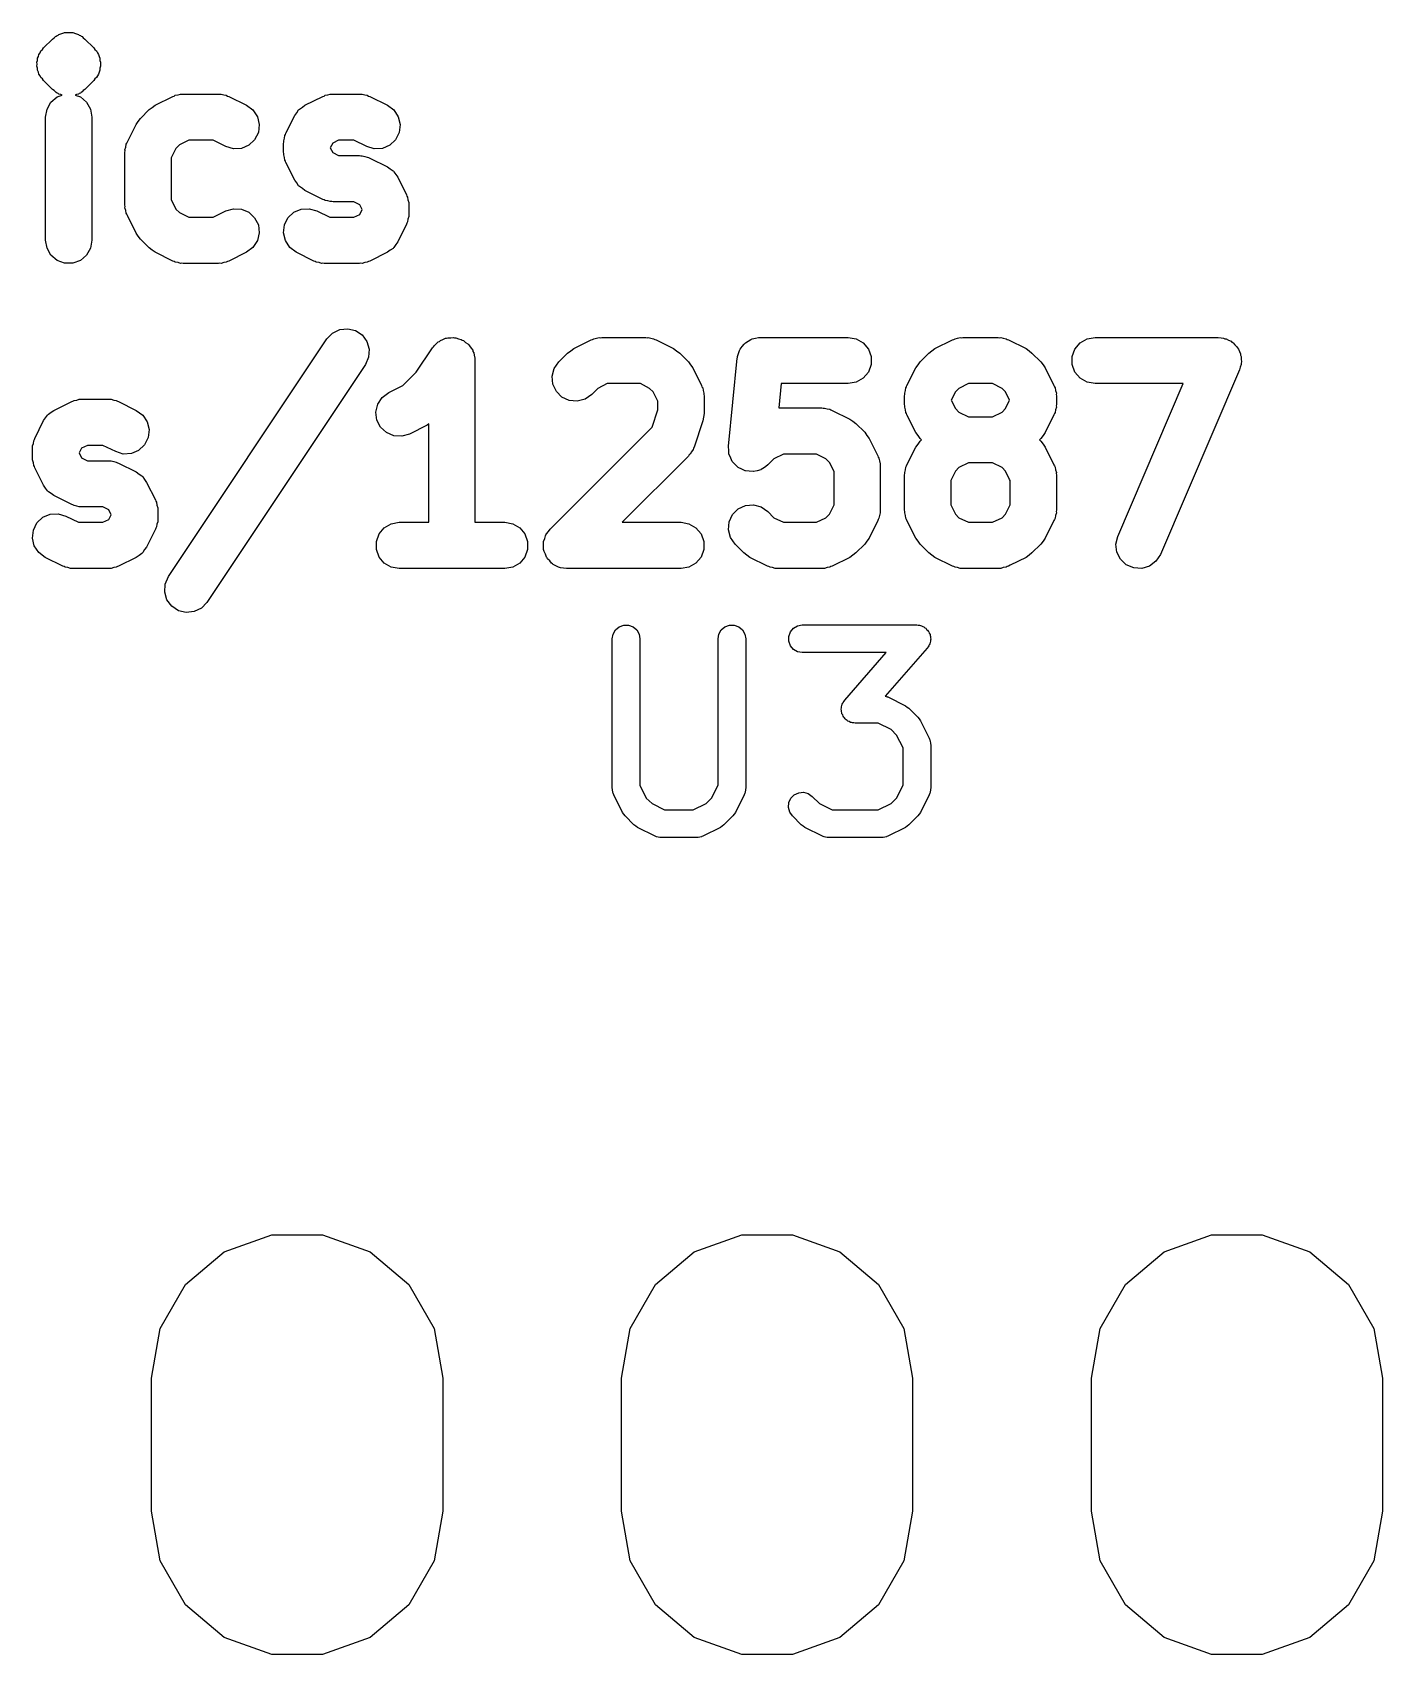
# Model space of a CAD drawing. Extents: x 94.7 to 182.4, y -163.6 to -70.2.
# Drawn here: x 167.96 to 175.26, y -109.25 to -100.48 of the extents above; entities that cross this region are included whole.
import ezdxf

# ---------------------------------------------------------------- set-up
doc = ezdxf.new("R2010")
doc.units = 0
doc.header["$MEASUREMENT"] = 0
doc.layers.add('BLACK', color=7, linetype='CONTINUOUS')

msp = doc.modelspace()

# ---------------------------------------------------------------- linework, layer by layer
at = {"layer": 'Black'}
for p, q in [((168.019, -100.567), (168.067, -100.519)), ((168.067, -100.519), (168.076, -100.513)), ((168.076, -100.513), (168.083, -100.505)), ((168.083, -100.505), (168.088, -100.503)), ((168.088, -100.503), (168.093, -100.499)), ((168.093, -100.499), (168.098, -100.497)), ((168.098, -100.497), (168.102, -100.494)), ((168.102, -100.494), (168.113, -100.491)), ((168.113, -100.491), (168.123, -100.487)), ((168.123, -100.487), (168.128, -100.486)), ((168.128, -100.486), (168.133, -100.484)), ((168.133, -100.484), (168.139, -100.484)), ((168.139, -100.484), (168.144, -100.483)), ((168.144, -100.483), (168.155, -100.484)), ((168.155, -100.484), (168.166, -100.483)), ((168.166, -100.483), (168.171, -100.484)), ((168.171, -100.484), (168.177, -100.484)), ((168.177, -100.484), (168.182, -100.486)), ((168.182, -100.486), (168.187, -100.487)), ((168.187, -100.487), (168.197, -100.491)), ((168.197, -100.491), (168.208, -100.494)), ((168.208, -100.494), (168.212, -100.497)), ((168.212, -100.497), (168.218, -100.499)), ((168.218, -100.499), (168.222, -100.503)), ((168.222, -100.503), (168.227, -100.505)), ((168.227, -100.505), (168.234, -100.513)), ((168.234, -100.513), (168.243, -100.519)), ((168.243, -100.519), (168.291, -100.567)), ((167.987, -100.623), (167.991, -100.613)), ((167.991, -100.613), (167.994, -100.602)), ((167.994, -100.602), (168, -100.593)), ((168, -100.593), (168.005, -100.583)), ((168.005, -100.583), (168.013, -100.576)), ((168.013, -100.576), (168.019, -100.567)), ((168.291, -100.567), (168.297, -100.576)), ((168.297, -100.576), (168.305, -100.583)), ((168.305, -100.583), (168.31, -100.593)), ((168.31, -100.593), (168.316, -100.602)), ((168.316, -100.602), (168.319, -100.613)), ((168.319, -100.613), (168.323, -100.623)), ((167.983, -100.644), (167.986, -100.634)), ((167.984, -100.655), (167.983, -100.644)), ((167.983, -100.666), (167.984, -100.655)), ((167.986, -100.676), (167.983, -100.666)), ((167.986, -100.634), (167.987, -100.623)), ((167.987, -100.687), (167.986, -100.676)), ((167.991, -100.697), (167.987, -100.687)), ((167.994, -100.708), (167.991, -100.697)), ((168.319, -100.697), (168.316, -100.708)), ((168.323, -100.687), (168.319, -100.697)), ((168.323, -100.623), (168.324, -100.634)), ((168.324, -100.676), (168.323, -100.687)), ((168.324, -100.634), (168.327, -100.644)), ((168.327, -100.666), (168.324, -100.676)), ((168.327, -100.644), (168.326, -100.655)), ((168.326, -100.655), (168.327, -100.666)), ((168, -100.717), (167.994, -100.708)), ((168.005, -100.727), (168, -100.717)), ((168.013, -100.734), (168.005, -100.727)), ((168.019, -100.743), (168.013, -100.734)), ((168.067, -100.791), (168.019, -100.743)), ((168.291, -100.743), (168.243, -100.791)), ((168.297, -100.734), (168.291, -100.743)), ((168.305, -100.727), (168.297, -100.734)), ((168.31, -100.717), (168.305, -100.727)), ((168.316, -100.708), (168.31, -100.717)), ((168.038, -100.898), (168.059, -100.86)), ((168.059, -100.86), (168.093, -100.832)), ((168.076, -100.797), (168.067, -100.791)), ((168.083, -100.805), (168.076, -100.797)), ((168.088, -100.807), (168.083, -100.805)), ((168.093, -100.811), (168.088, -100.807)), ((168.098, -100.813), (168.093, -100.811)), ((168.093, -100.832), (168.12, -100.822)), ((168.102, -100.816), (168.098, -100.813)), ((168.113, -100.819), (168.102, -100.816)), ((168.12, -100.822), (168.113, -100.819)), ((168.197, -100.819), (168.19, -100.822)), ((168.19, -100.822), (168.218, -100.832)), ((168.208, -100.816), (168.197, -100.819)), ((168.212, -100.813), (168.208, -100.816)), ((168.218, -100.811), (168.212, -100.813)), ((168.222, -100.807), (168.218, -100.811)), ((168.218, -100.832), (168.251, -100.86)), ((168.227, -100.805), (168.222, -100.807)), ((168.234, -100.797), (168.227, -100.805)), ((168.243, -100.791), (168.234, -100.797)), ((168.251, -100.86), (168.273, -100.898)), ((168.607, -100.888), (168.623, -100.877)), ((168.623, -100.877), (168.718, -100.829)), ((168.718, -100.829), (168.725, -100.827)), ((168.725, -100.827), (168.731, -100.823)), ((168.731, -100.823), (168.746, -100.821)), ((168.746, -100.821), (168.76, -100.817)), ((168.76, -100.817), (168.767, -100.817)), ((168.767, -100.817), (168.774, -100.816)), ((168.774, -100.816), (168.965, -100.816)), ((168.965, -100.816), (168.972, -100.817)), ((168.972, -100.817), (168.979, -100.817)), ((168.979, -100.817), (168.993, -100.821)), ((168.993, -100.821), (169.007, -100.823)), ((169.007, -100.823), (169.014, -100.827)), ((169.014, -100.827), (169.02, -100.829)), ((169.02, -100.829), (169.116, -100.877)), ((169.116, -100.877), (169.151, -100.902)), ((169.418, -100.887), (169.432, -100.877)), ((169.432, -100.877), (169.528, -100.829)), ((169.528, -100.829), (169.535, -100.827)), ((169.535, -100.827), (169.541, -100.823)), ((169.541, -100.823), (169.555, -100.821)), ((169.555, -100.821), (169.569, -100.817)), ((169.569, -100.817), (169.577, -100.817)), ((169.577, -100.817), (169.584, -100.816)), ((169.584, -100.816), (169.726, -100.816)), ((169.726, -100.816), (169.734, -100.817)), ((169.734, -100.817), (169.741, -100.817)), ((169.741, -100.817), (169.755, -100.821)), ((169.755, -100.821), (169.769, -100.823)), ((169.769, -100.823), (169.775, -100.827)), ((169.775, -100.827), (169.782, -100.829)), ((169.782, -100.829), (169.878, -100.877)), ((169.878, -100.877), (169.912, -100.902)), ((168.03, -100.941), (168.038, -100.898)), ((168.03, -101.607), (168.03, -100.941)), ((168.273, -100.898), (168.28, -100.941)), ((168.28, -100.941), (168.28, -101.607)), ((168.519, -100.98), (168.531, -100.964)), ((168.531, -100.964), (168.543, -100.948)), ((168.543, -100.948), (168.59, -100.9)), ((168.59, -100.9), (168.607, -100.888)), ((169.151, -100.902), (169.175, -100.939)), ((169.175, -100.939), (169.185, -100.981)), ((169.329, -101.028), (169.377, -100.932)), ((169.377, -100.932), (169.388, -100.918)), ((169.388, -100.918), (169.398, -100.902)), ((169.398, -100.902), (169.4, -100.9)), ((169.4, -100.9), (169.402, -100.898)), ((169.402, -100.898), (169.418, -100.887)), ((169.912, -100.902), (169.936, -100.939)), ((169.936, -100.939), (169.946, -100.981)), ((168.472, -101.075), (168.519, -100.98)), ((169.18, -101.024), (169.16, -101.063)), ((169.185, -100.981), (169.18, -101.024)), ((169.321, -101.055), (169.323, -101.041)), ((169.323, -101.041), (169.327, -101.035)), ((169.327, -101.035), (169.329, -101.028)), ((169.942, -101.024), (169.922, -101.063)), ((169.946, -100.981), (169.942, -101.024)), ((168.459, -101.117), (168.464, -101.103)), ((168.46, -101.124), (168.459, -101.117)), ((168.459, -101.131), (168.46, -101.124)), ((168.459, -101.417), (168.459, -101.131)), ((168.464, -101.103), (168.466, -101.088)), ((168.466, -101.088), (168.47, -101.082)), ((168.47, -101.082), (168.472, -101.075)), ((168.734, -101.11), (168.709, -101.161)), ((168.753, -101.091), (168.734, -101.11)), ((168.804, -101.066), (168.753, -101.091)), ((168.935, -101.066), (168.804, -101.066)), ((169.004, -101.1), (168.935, -101.066)), ((169.046, -101.113), (169.004, -101.1)), ((169.089, -101.11), (169.046, -101.113)), ((169.129, -101.093), (169.089, -101.11)), ((169.16, -101.063), (169.129, -101.093)), ((169.316, -101.084), (169.317, -101.076)), ((169.316, -101.131), (169.316, -101.084)), ((169.317, -101.138), (169.316, -101.131)), ((169.317, -101.069), (169.321, -101.055)), ((169.317, -101.076), (169.317, -101.069)), ((169.317, -101.145), (169.317, -101.138)), ((169.582, -101.082), (169.569, -101.107)), ((169.569, -101.107), (169.582, -101.133)), ((169.613, -101.066), (169.582, -101.082)), ((169.582, -101.133), (169.613, -101.149)), ((169.697, -101.066), (169.613, -101.066)), ((169.766, -101.1), (169.697, -101.066)), ((169.807, -101.113), (169.766, -101.1)), ((169.851, -101.11), (169.807, -101.113)), ((169.891, -101.093), (169.851, -101.11)), ((169.922, -101.063), (169.891, -101.093)), ((168.709, -101.161), (168.709, -101.387)), ((169.321, -101.16), (169.317, -101.145)), ((169.323, -101.174), (169.321, -101.16)), ((169.327, -101.18), (169.323, -101.174)), ((169.329, -101.187), (169.327, -101.18)), ((169.377, -101.282), (169.329, -101.187)), ((169.613, -101.149), (169.726, -101.149)), ((169.726, -101.149), (169.734, -101.15)), ((169.734, -101.15), (169.741, -101.15)), ((169.741, -101.15), (169.755, -101.154)), ((169.755, -101.154), (169.769, -101.157)), ((169.769, -101.157), (169.775, -101.16)), ((169.775, -101.16), (169.782, -101.162)), ((169.782, -101.162), (169.878, -101.21)), ((169.878, -101.21), (169.892, -101.221)), ((169.892, -101.221), (169.908, -101.231)), ((169.388, -101.297), (169.377, -101.282)), ((169.398, -101.312), (169.388, -101.297)), ((169.4, -101.314), (169.398, -101.312)), ((169.402, -101.317), (169.4, -101.314)), ((169.908, -101.231), (169.91, -101.234)), ((169.91, -101.234), (169.912, -101.236)), ((169.912, -101.236), (169.923, -101.251)), ((169.923, -101.251), (169.934, -101.266)), ((169.934, -101.266), (169.981, -101.361)), ((168.709, -101.387), (168.734, -101.438)), ((169.418, -101.327), (169.402, -101.317)), ((169.432, -101.338), (169.418, -101.327)), ((169.528, -101.386), (169.432, -101.338)), ((169.535, -101.388), (169.528, -101.386)), ((169.541, -101.392), (169.535, -101.388)), ((169.555, -101.394), (169.541, -101.392)), ((169.569, -101.398), (169.555, -101.394)), ((169.577, -101.398), (169.569, -101.398)), ((169.584, -101.399), (169.577, -101.398)), ((169.697, -101.399), (169.584, -101.399)), ((169.729, -101.415), (169.697, -101.399)), ((169.981, -101.361), (169.983, -101.368)), ((169.983, -101.368), (169.987, -101.374)), ((169.987, -101.374), (169.989, -101.389)), ((169.989, -101.389), (169.994, -101.403)), ((169.994, -101.403), (169.993, -101.41)), ((168.46, -101.424), (168.459, -101.417)), ((168.459, -101.431), (168.46, -101.424)), ((168.464, -101.445), (168.459, -101.431)), ((168.466, -101.46), (168.464, -101.445)), ((168.47, -101.466), (168.466, -101.46)), ((168.472, -101.473), (168.47, -101.466)), ((168.519, -101.568), (168.472, -101.473)), ((168.734, -101.438), (168.753, -101.457)), ((168.753, -101.457), (168.804, -101.482)), ((168.804, -101.482), (168.935, -101.482)), ((168.935, -101.482), (169.004, -101.448)), ((169.004, -101.448), (169.046, -101.436)), ((169.046, -101.436), (169.089, -101.438)), ((169.089, -101.438), (169.129, -101.455)), ((169.129, -101.455), (169.16, -101.485)), ((169.16, -101.485), (169.18, -101.524)), ((169.321, -101.524), (169.34, -101.485)), ((169.34, -101.485), (169.372, -101.455)), ((169.372, -101.455), (169.412, -101.438)), ((169.412, -101.438), (169.455, -101.436)), ((169.455, -101.436), (169.497, -101.448)), ((169.497, -101.448), (169.566, -101.482)), ((169.566, -101.482), (169.697, -101.482)), ((169.697, -101.482), (169.729, -101.467)), ((169.741, -101.441), (169.729, -101.415)), ((169.729, -101.467), (169.741, -101.441)), ((169.994, -101.479), (169.989, -101.493)), ((169.993, -101.41), (169.994, -101.417)), ((169.994, -101.465), (169.993, -101.472)), ((169.993, -101.472), (169.994, -101.479)), ((169.994, -101.417), (169.994, -101.465)), ((168.531, -101.584), (168.519, -101.568)), ((169.185, -101.567), (169.175, -101.609)), ((169.18, -101.524), (169.185, -101.567)), ((169.316, -101.567), (169.321, -101.524)), ((169.326, -101.609), (169.316, -101.567)), ((169.981, -101.52), (169.934, -101.616)), ((169.983, -101.514), (169.981, -101.52)), ((169.987, -101.507), (169.983, -101.514)), ((169.989, -101.493), (169.987, -101.507)), ((168.038, -101.65), (168.03, -101.607)), ((168.059, -101.688), (168.038, -101.65)), ((168.273, -101.65), (168.251, -101.688)), ((168.28, -101.607), (168.273, -101.65)), ((168.543, -101.601), (168.531, -101.584)), ((168.59, -101.648), (168.543, -101.601)), ((168.607, -101.66), (168.59, -101.648)), ((168.623, -101.672), (168.607, -101.66)), ((169.151, -101.646), (169.116, -101.672)), ((169.175, -101.609), (169.151, -101.646)), ((169.35, -101.646), (169.326, -101.609)), ((169.385, -101.672), (169.35, -101.646)), ((169.892, -101.661), (169.878, -101.672)), ((169.908, -101.651), (169.892, -101.661)), ((169.91, -101.648), (169.908, -101.651)), ((169.912, -101.646), (169.91, -101.648)), ((169.923, -101.63), (169.912, -101.646)), ((169.934, -101.616), (169.923, -101.63)), ((168.093, -101.716), (168.059, -101.688)), ((168.133, -101.73), (168.093, -101.716)), ((168.177, -101.73), (168.133, -101.73)), ((168.218, -101.716), (168.177, -101.73)), ((168.251, -101.688), (168.218, -101.716)), ((168.718, -101.719), (168.623, -101.672)), ((168.725, -101.721), (168.718, -101.719)), ((168.731, -101.725), (168.725, -101.721)), ((168.746, -101.727), (168.731, -101.725)), ((168.76, -101.732), (168.746, -101.727)), ((168.767, -101.731), (168.76, -101.732)), ((168.774, -101.732), (168.767, -101.731)), ((168.965, -101.732), (168.774, -101.732)), ((168.972, -101.731), (168.965, -101.732)), ((168.979, -101.732), (168.972, -101.731)), ((168.993, -101.727), (168.979, -101.732)), ((169.007, -101.725), (168.993, -101.727)), ((169.014, -101.721), (169.007, -101.725)), ((169.02, -101.719), (169.014, -101.721)), ((169.116, -101.672), (169.02, -101.719)), ((169.48, -101.719), (169.385, -101.672)), ((169.487, -101.721), (169.48, -101.719)), ((169.493, -101.725), (169.487, -101.721)), ((169.508, -101.727), (169.493, -101.725)), ((169.522, -101.732), (169.508, -101.727)), ((169.529, -101.731), (169.522, -101.732)), ((169.536, -101.732), (169.529, -101.731)), ((169.726, -101.732), (169.536, -101.732)), ((169.734, -101.731), (169.726, -101.732)), ((169.741, -101.732), (169.734, -101.731)), ((169.755, -101.727), (169.741, -101.732)), ((169.769, -101.725), (169.755, -101.727)), ((169.775, -101.721), (169.769, -101.725)), ((169.782, -101.719), (169.775, -101.721)), ((169.878, -101.672), (169.782, -101.719)), ((169.581, -102.109), (169.62, -102.09)), ((169.62, -102.09), (169.663, -102.085)), ((169.663, -102.085), (169.705, -102.095)), ((169.705, -102.095), (169.741, -102.119)), ((168.694, -103.426), (169.551, -102.14)), ((169.551, -102.14), (169.581, -102.109)), ((169.741, -102.119), (169.767, -102.154)), ((169.767, -102.154), (169.779, -102.196)), ((170.034, -102.321), (170.122, -102.188)), ((170.122, -102.188), (170.127, -102.183)), ((170.127, -102.183), (170.131, -102.177)), ((170.131, -102.177), (170.142, -102.167)), ((170.142, -102.167), (170.152, -102.157)), ((170.152, -102.157), (170.159, -102.154)), ((170.159, -102.154), (170.164, -102.149)), ((170.164, -102.149), (170.178, -102.144)), ((170.178, -102.144), (170.191, -102.137)), ((170.191, -102.137), (170.198, -102.137)), ((170.198, -102.137), (170.205, -102.134)), ((170.205, -102.134), (170.22, -102.134)), ((170.22, -102.134), (170.235, -102.133)), ((170.235, -102.133), (170.241, -102.134)), ((170.241, -102.134), (170.248, -102.134)), ((170.248, -102.134), (170.262, -102.139)), ((170.262, -102.139), (170.277, -102.143)), ((170.277, -102.143), (170.282, -102.147)), ((170.282, -102.147), (170.289, -102.149)), ((170.289, -102.149), (170.3, -102.159)), ((170.3, -102.159), (170.313, -102.167)), ((170.313, -102.167), (170.317, -102.173)), ((170.317, -102.173), (170.322, -102.177)), ((170.322, -102.177), (170.33, -102.19)), ((170.33, -102.19), (170.339, -102.202)), ((170.869, -102.205), (170.885, -102.193)), ((170.885, -102.193), (170.98, -102.146)), ((170.98, -102.146), (170.987, -102.144)), ((170.987, -102.144), (170.993, -102.14)), ((170.993, -102.14), (171.008, -102.137)), ((171.008, -102.137), (171.022, -102.133)), ((171.022, -102.133), (171.029, -102.134)), ((171.029, -102.134), (171.036, -102.132)), ((171.036, -102.132), (171.274, -102.132)), ((171.274, -102.132), (171.281, -102.134)), ((171.281, -102.134), (171.288, -102.133)), ((171.288, -102.133), (171.302, -102.137)), ((171.302, -102.137), (171.317, -102.14)), ((171.317, -102.14), (171.323, -102.144)), ((171.323, -102.144), (171.33, -102.146)), ((171.33, -102.146), (171.425, -102.193)), ((171.425, -102.193), (171.441, -102.205)), ((171.785, -102.195), (171.796, -102.182)), ((171.796, -102.182), (171.806, -102.168)), ((171.806, -102.168), (171.81, -102.165)), ((171.81, -102.165), (171.813, -102.162)), ((171.813, -102.162), (171.828, -102.153)), ((171.828, -102.153), (171.842, -102.143)), ((171.842, -102.143), (171.846, -102.142)), ((171.846, -102.142), (171.85, -102.14)), ((171.85, -102.14), (171.867, -102.137)), ((171.867, -102.137), (171.884, -102.133)), ((171.884, -102.133), (171.888, -102.133)), ((171.888, -102.133), (171.893, -102.132)), ((171.893, -102.132), (172.369, -102.132)), ((172.369, -102.132), (172.412, -102.14)), ((172.412, -102.14), (172.45, -102.162)), ((172.45, -102.162), (172.478, -102.195)), ((172.821, -102.205), (172.837, -102.193)), ((172.837, -102.193), (172.932, -102.146)), ((172.932, -102.146), (172.939, -102.144)), ((172.939, -102.144), (172.946, -102.14)), ((172.946, -102.14), (172.96, -102.137)), ((172.96, -102.137), (172.974, -102.133)), ((172.974, -102.133), (172.981, -102.134)), ((172.981, -102.134), (172.988, -102.132)), ((172.988, -102.132), (173.179, -102.132)), ((173.179, -102.132), (173.186, -102.134)), ((173.186, -102.134), (173.193, -102.133)), ((173.193, -102.133), (173.207, -102.137)), ((173.207, -102.137), (173.222, -102.14)), ((173.222, -102.14), (173.228, -102.144)), ((173.228, -102.144), (173.235, -102.146)), ((173.235, -102.146), (173.33, -102.193)), ((173.33, -102.193), (173.346, -102.205)), ((173.594, -102.195), (173.622, -102.162)), ((173.622, -102.162), (173.66, -102.14)), ((173.66, -102.14), (173.703, -102.132)), ((173.703, -102.132), (174.369, -102.132)), ((174.369, -102.132), (174.384, -102.135)), ((174.384, -102.135), (174.398, -102.136)), ((174.398, -102.136), (174.405, -102.139)), ((174.405, -102.139), (174.412, -102.14)), ((174.412, -102.14), (174.425, -102.147)), ((174.425, -102.147), (174.438, -102.153)), ((174.438, -102.153), (174.443, -102.158)), ((174.443, -102.158), (174.45, -102.162)), ((174.45, -102.162), (174.459, -102.173)), ((174.459, -102.173), (174.469, -102.183)), ((174.469, -102.183), (174.473, -102.189)), ((174.473, -102.189), (174.478, -102.195)), ((169.759, -102.279), (168.902, -103.565)), ((169.776, -102.239), (169.759, -102.279)), ((169.779, -102.196), (169.776, -102.239)), ((170.339, -102.202), (170.34, -102.209)), ((170.34, -102.209), (170.344, -102.215)), ((170.344, -102.215), (170.347, -102.229)), ((170.347, -102.229), (170.351, -102.244)), ((170.351, -102.244), (170.35, -102.251)), ((170.35, -102.251), (170.351, -102.257)), ((170.351, -102.257), (170.351, -103.132)), ((170.78, -102.3), (170.805, -102.264)), ((170.805, -102.264), (170.852, -102.217)), ((170.852, -102.217), (170.869, -102.205)), ((171.441, -102.205), (171.458, -102.217)), ((171.458, -102.217), (171.505, -102.264)), ((171.505, -102.264), (171.517, -102.281)), ((171.517, -102.281), (171.529, -102.297)), ((171.721, -102.721), (171.769, -102.245)), ((171.769, -102.245), (171.77, -102.24)), ((171.77, -102.236), (171.776, -102.22)), ((171.77, -102.24), (171.77, -102.236)), ((171.776, -102.22), (171.781, -102.203)), ((171.781, -102.203), (171.783, -102.199)), ((171.783, -102.199), (171.785, -102.195)), ((172.478, -102.195), (172.492, -102.236)), ((172.492, -102.279), (172.478, -102.32)), ((172.492, -102.236), (172.492, -102.279)), ((172.734, -102.297), (172.746, -102.281)), ((172.746, -102.281), (172.757, -102.264)), ((172.757, -102.264), (172.805, -102.217)), ((172.805, -102.217), (172.821, -102.205)), ((173.346, -102.205), (173.362, -102.217)), ((173.362, -102.217), (173.41, -102.264)), ((173.41, -102.264), (173.422, -102.281)), ((173.422, -102.281), (173.434, -102.297)), ((173.58, -102.236), (173.594, -102.195)), ((173.58, -102.279), (173.58, -102.236)), ((173.594, -102.32), (173.58, -102.279)), ((174.478, -102.195), (174.483, -102.208)), ((174.483, -102.208), (174.489, -102.221)), ((174.492, -102.279), (174.488, -102.293)), ((174.489, -102.221), (174.49, -102.229)), ((174.49, -102.229), (174.492, -102.236)), ((174.492, -102.236), (174.492, -102.25)), ((174.492, -102.25), (174.494, -102.264)), ((174.494, -102.264), (174.492, -102.272)), ((174.492, -102.272), (174.492, -102.279)), ((169.962, -102.393), (170.034, -102.321)), ((170.769, -102.342), (170.78, -102.3)), ((170.772, -102.385), (170.769, -102.342)), ((171.529, -102.297), (171.576, -102.392)), ((172.45, -102.353), (172.412, -102.375)), ((172.478, -102.32), (172.45, -102.353)), ((172.686, -102.392), (172.734, -102.297)), ((173.434, -102.297), (173.481, -102.392)), ((173.622, -102.353), (173.594, -102.32)), ((173.66, -102.375), (173.622, -102.353)), ((174.484, -102.307), (174.056, -103.307)), ((174.488, -102.293), (174.484, -102.307)), ((169.85, -102.457), (169.885, -102.431)), ((169.885, -102.431), (169.962, -102.393)), ((170.791, -102.424), (170.772, -102.385)), ((170.821, -102.455), (170.791, -102.424)), ((170.861, -102.473), (170.821, -102.455)), ((170.982, -102.441), (170.946, -102.466)), ((171.015, -102.408), (170.982, -102.441)), ((171.066, -102.382), (171.015, -102.408)), ((171.245, -102.382), (171.066, -102.382)), ((171.295, -102.408), (171.245, -102.382)), ((171.314, -102.427), (171.295, -102.408)), ((171.34, -102.477), (171.314, -102.427)), ((171.576, -102.392), (171.578, -102.399)), ((171.578, -102.399), (171.582, -102.405)), ((171.582, -102.405), (171.585, -102.42)), ((171.585, -102.42), (171.589, -102.434)), ((171.589, -102.434), (171.588, -102.441)), ((171.588, -102.441), (171.59, -102.448)), ((171.59, -102.448), (171.59, -102.543)), ((172.006, -102.382), (171.993, -102.513)), ((172.369, -102.382), (172.006, -102.382)), ((172.412, -102.375), (172.369, -102.382)), ((172.673, -102.448), (172.674, -102.441)), ((172.673, -102.495), (172.673, -102.448)), ((172.674, -102.434), (172.678, -102.42)), ((172.674, -102.441), (172.674, -102.434)), ((172.678, -102.42), (172.68, -102.405)), ((172.68, -102.405), (172.684, -102.399)), ((172.684, -102.399), (172.686, -102.392)), ((172.948, -102.427), (172.926, -102.472)), ((172.967, -102.408), (172.948, -102.427)), ((173.018, -102.382), (172.967, -102.408)), ((173.149, -102.382), (173.018, -102.382)), ((173.2, -102.408), (173.149, -102.382)), ((173.219, -102.427), (173.2, -102.408)), ((173.241, -102.472), (173.219, -102.427)), ((173.481, -102.392), (173.483, -102.399)), ((173.483, -102.399), (173.487, -102.405)), ((173.487, -102.405), (173.489, -102.42)), ((173.489, -102.42), (173.494, -102.434)), ((173.494, -102.434), (173.493, -102.441)), ((173.493, -102.441), (173.494, -102.448)), ((173.494, -102.448), (173.494, -102.495)), ((173.703, -102.382), (173.66, -102.375)), ((174.18, -102.382), (173.703, -102.382)), ((173.826, -103.208), (174.18, -102.382)), ((168.045, -102.548), (168.061, -102.537)), ((168.061, -102.537), (168.075, -102.527)), ((168.075, -102.527), (168.171, -102.479)), ((168.171, -102.479), (168.177, -102.477)), ((168.177, -102.477), (168.184, -102.473)), ((168.184, -102.473), (168.198, -102.471)), ((168.198, -102.471), (168.212, -102.467)), ((168.212, -102.467), (168.219, -102.467)), ((168.219, -102.467), (168.226, -102.466)), ((168.226, -102.466), (168.369, -102.466)), ((168.369, -102.466), (168.376, -102.467)), ((168.376, -102.467), (168.384, -102.467)), ((168.384, -102.467), (168.398, -102.471)), ((168.398, -102.471), (168.412, -102.473)), ((168.412, -102.473), (168.418, -102.477)), ((168.418, -102.477), (168.425, -102.479)), ((168.425, -102.479), (168.52, -102.527)), ((168.52, -102.527), (168.555, -102.552)), ((169.816, -102.536), (169.826, -102.493)), ((169.821, -102.579), (169.816, -102.536)), ((169.826, -102.493), (169.85, -102.457)), ((170.904, -102.477), (170.861, -102.473)), ((170.946, -102.466), (170.904, -102.477)), ((171.308, -102.618), (171.34, -102.523)), ((171.34, -102.523), (171.34, -102.477)), ((171.59, -102.543), (171.586, -102.563)), ((171.993, -102.513), (172.226, -102.513)), ((172.226, -102.513), (172.234, -102.515)), ((172.234, -102.515), (172.241, -102.514)), ((172.241, -102.514), (172.255, -102.518)), ((172.255, -102.518), (172.269, -102.521)), ((172.269, -102.521), (172.275, -102.524)), ((172.275, -102.524), (172.282, -102.527)), ((172.282, -102.527), (172.378, -102.574)), ((172.674, -102.503), (172.673, -102.495)), ((172.674, -102.51), (172.674, -102.503)), ((172.678, -102.524), (172.674, -102.51)), ((172.68, -102.538), (172.678, -102.524)), ((172.684, -102.544), (172.68, -102.538)), ((172.686, -102.551), (172.684, -102.544)), ((172.926, -102.472), (172.948, -102.517)), ((172.948, -102.517), (172.967, -102.536)), ((172.967, -102.536), (173.018, -102.561)), ((173.149, -102.561), (173.2, -102.536)), ((173.2, -102.536), (173.219, -102.517)), ((173.219, -102.517), (173.241, -102.472)), ((173.483, -102.544), (173.481, -102.551)), ((173.487, -102.538), (173.483, -102.544)), ((173.489, -102.524), (173.487, -102.538)), ((173.494, -102.51), (173.489, -102.524)), ((173.494, -102.495), (173.493, -102.503)), ((173.493, -102.503), (173.494, -102.51)), ((167.972, -102.678), (168.019, -102.582)), ((168.019, -102.582), (168.03, -102.568)), ((168.03, -102.568), (168.04, -102.552)), ((168.04, -102.552), (168.043, -102.55)), ((168.043, -102.55), (168.045, -102.548)), ((168.555, -102.552), (168.579, -102.589)), ((168.579, -102.589), (168.589, -102.631)), ((168.589, -102.631), (168.584, -102.674)), ((169.84, -102.618), (169.821, -102.579)), ((169.872, -102.647), (169.84, -102.618)), ((170.092, -102.607), (169.997, -102.655)), ((170.101, -102.6), (170.092, -102.607)), ((170.101, -103.132), (170.101, -102.6)), ((170.757, -103.169), (171.308, -102.618)), ((171.583, -102.583), (171.536, -102.725)), ((171.586, -102.563), (171.583, -102.583)), ((172.378, -102.574), (172.394, -102.586)), ((172.394, -102.586), (172.41, -102.598)), ((172.41, -102.598), (172.458, -102.645)), ((172.734, -102.647), (172.686, -102.551)), ((173.018, -102.561), (173.149, -102.561)), ((173.481, -102.551), (173.434, -102.647)), ((167.959, -102.719), (167.964, -102.705)), ((167.96, -102.726), (167.959, -102.719)), ((167.964, -102.705), (167.966, -102.691)), ((167.966, -102.691), (167.97, -102.685)), ((167.97, -102.685), (167.972, -102.678)), ((168.256, -102.716), (168.224, -102.732)), ((168.34, -102.716), (168.256, -102.716)), ((168.409, -102.75), (168.34, -102.716)), ((168.565, -102.713), (168.533, -102.743)), ((168.584, -102.674), (168.565, -102.713)), ((169.912, -102.665), (169.872, -102.647)), ((169.955, -102.667), (169.912, -102.665)), ((169.997, -102.655), (169.955, -102.667)), ((172.458, -102.645), (172.469, -102.662)), ((172.469, -102.662), (172.481, -102.678)), ((172.481, -102.678), (172.529, -102.773)), ((172.746, -102.663), (172.734, -102.647)), ((172.734, -102.725), (172.746, -102.709)), ((172.757, -102.679), (172.746, -102.663)), ((172.746, -102.709), (172.757, -102.693)), ((172.764, -102.686), (172.757, -102.679)), ((172.757, -102.693), (172.764, -102.686)), ((173.41, -102.679), (173.403, -102.686)), ((173.403, -102.686), (173.41, -102.693)), ((173.422, -102.663), (173.41, -102.679)), ((173.41, -102.693), (173.422, -102.709)), ((173.434, -102.647), (173.422, -102.663)), ((173.422, -102.709), (173.434, -102.725)), ((167.959, -102.734), (167.96, -102.726)), ((167.959, -102.781), (167.959, -102.734)), ((167.96, -102.788), (167.959, -102.781)), ((167.959, -102.795), (167.96, -102.788)), ((167.964, -102.81), (167.959, -102.795)), ((168.224, -102.732), (168.211, -102.757)), ((168.211, -102.757), (168.224, -102.783)), ((168.224, -102.783), (168.256, -102.799)), ((168.256, -102.799), (168.369, -102.799)), ((168.369, -102.799), (168.376, -102.8)), ((168.376, -102.8), (168.384, -102.8)), ((168.384, -102.8), (168.398, -102.804)), ((168.398, -102.804), (168.412, -102.807)), ((168.45, -102.763), (168.409, -102.75)), ((168.412, -102.807), (168.418, -102.81)), ((168.494, -102.76), (168.45, -102.763)), ((168.533, -102.743), (168.494, -102.76)), ((171.505, -102.774), (171.147, -103.132)), ((171.509, -102.768), (171.505, -102.774)), ((171.515, -102.764), (171.509, -102.768)), ((171.522, -102.751), (171.515, -102.764)), ((171.53, -102.739), (171.522, -102.751)), ((171.532, -102.732), (171.53, -102.739)), ((171.536, -102.725), (171.532, -102.732)), ((171.721, -102.722), (171.721, -102.721)), ((171.721, -102.723), (171.721, -102.722)), ((171.723, -102.744), (171.721, -102.723)), ((171.724, -102.764), (171.723, -102.744)), ((171.725, -102.765), (171.724, -102.764)), ((171.725, -102.766), (171.725, -102.765)), ((171.734, -102.785), (171.725, -102.766)), ((171.742, -102.804), (171.734, -102.785)), ((171.743, -102.805), (171.742, -102.804)), ((171.758, -102.82), (171.743, -102.805)), ((171.743, -102.805), (171.743, -102.805)), ((171.967, -102.789), (171.934, -102.822)), ((172.018, -102.763), (171.967, -102.789)), ((172.197, -102.763), (172.018, -102.763)), ((172.248, -102.789), (172.197, -102.763)), ((172.267, -102.808), (172.248, -102.789)), ((172.529, -102.773), (172.531, -102.78)), ((172.531, -102.78), (172.534, -102.786)), ((172.534, -102.786), (172.537, -102.8)), ((172.537, -102.8), (172.541, -102.815)), ((172.686, -102.821), (172.734, -102.725)), ((173.434, -102.725), (173.481, -102.821)), ((167.966, -102.824), (167.964, -102.81)), ((167.97, -102.83), (167.966, -102.824)), ((167.972, -102.837), (167.97, -102.83)), ((168.019, -102.932), (167.972, -102.837)), ((168.418, -102.81), (168.425, -102.812)), ((168.425, -102.812), (168.52, -102.86)), ((168.52, -102.86), (168.535, -102.871)), ((168.535, -102.871), (168.551, -102.881)), ((168.551, -102.881), (168.553, -102.884)), ((168.553, -102.884), (168.555, -102.886)), ((168.555, -102.886), (168.565, -102.901)), ((171.773, -102.835), (171.758, -102.82)), ((171.774, -102.836), (171.773, -102.835)), ((171.773, -102.835), (171.773, -102.835)), ((171.793, -102.845), (171.774, -102.836)), ((171.812, -102.854), (171.793, -102.845)), ((171.813, -102.854), (171.812, -102.854)), ((171.812, -102.854), (171.812, -102.854)), ((171.834, -102.856), (171.813, -102.854)), ((171.855, -102.858), (171.834, -102.856)), ((171.856, -102.858), (171.855, -102.858)), ((171.877, -102.853), (171.856, -102.858)), ((171.856, -102.858), (171.856, -102.858)), ((171.897, -102.848), (171.877, -102.853)), ((171.898, -102.847), (171.897, -102.848)), ((171.916, -102.835), (171.898, -102.847)), ((171.898, -102.847), (171.898, -102.847)), ((171.933, -102.823), (171.916, -102.835)), ((171.934, -102.822), (171.933, -102.822)), ((171.933, -102.822), (171.933, -102.823)), ((172.292, -102.858), (172.267, -102.808)), ((172.292, -103.037), (172.292, -102.858)), ((172.541, -102.815), (172.541, -102.822)), ((172.541, -102.822), (172.542, -102.829)), ((172.542, -102.829), (172.542, -103.067)), ((172.673, -102.876), (172.674, -102.869)), ((172.673, -103.067), (172.673, -102.876)), ((172.674, -102.862), (172.678, -102.848)), ((172.674, -102.869), (172.674, -102.862)), ((172.678, -102.848), (172.68, -102.834)), ((172.68, -102.834), (172.684, -102.827)), ((172.684, -102.827), (172.686, -102.821)), ((172.948, -102.855), (172.923, -102.906)), ((172.967, -102.836), (172.948, -102.855)), ((173.018, -102.811), (172.967, -102.836)), ((173.149, -102.811), (173.018, -102.811)), ((173.2, -102.836), (173.149, -102.811)), ((173.219, -102.855), (173.2, -102.836)), ((173.241, -102.9), (173.219, -102.855)), ((173.481, -102.821), (173.483, -102.827)), ((173.483, -102.827), (173.487, -102.834)), ((173.487, -102.834), (173.489, -102.848)), ((173.489, -102.848), (173.494, -102.862)), ((173.494, -102.862), (173.493, -102.869)), ((173.493, -102.869), (173.494, -102.876)), ((173.494, -102.876), (173.494, -103.067)), ((168.03, -102.947), (168.019, -102.932)), ((168.04, -102.962), (168.03, -102.947)), ((168.043, -102.964), (168.04, -102.962)), ((168.045, -102.967), (168.043, -102.964)), ((168.061, -102.977), (168.045, -102.967)), ((168.075, -102.988), (168.061, -102.977)), ((168.565, -102.901), (168.576, -102.916)), ((168.576, -102.916), (168.624, -103.011)), ((172.923, -102.906), (172.923, -103.037)), ((173.244, -102.906), (173.241, -102.9)), ((173.244, -103.037), (173.244, -102.906)), ((168.171, -103.036), (168.075, -102.988)), ((168.177, -103.038), (168.171, -103.036)), ((168.184, -103.042), (168.177, -103.038)), ((168.198, -103.044), (168.184, -103.042)), ((168.212, -103.048), (168.198, -103.044)), ((168.219, -103.048), (168.212, -103.048)), ((168.226, -103.049), (168.219, -103.048)), ((168.34, -103.049), (168.226, -103.049)), ((168.371, -103.065), (168.34, -103.049)), ((168.384, -103.091), (168.371, -103.065)), ((168.624, -103.011), (168.626, -103.018)), ((168.626, -103.018), (168.63, -103.024)), ((168.63, -103.024), (168.632, -103.039)), ((168.632, -103.039), (168.636, -103.053)), ((168.636, -103.053), (168.636, -103.06)), ((168.636, -103.06), (168.637, -103.067)), ((168.637, -103.067), (168.637, -103.115)), ((171.743, -103.09), (171.774, -103.06)), ((171.774, -103.06), (171.813, -103.041)), ((171.813, -103.041), (171.856, -103.038)), ((171.856, -103.038), (171.898, -103.049)), ((171.898, -103.049), (171.934, -103.074)), ((172.267, -103.088), (172.292, -103.037)), ((172.542, -103.067), (172.541, -103.074)), ((172.674, -103.074), (172.673, -103.067)), ((172.923, -103.037), (172.948, -103.088)), ((173.219, -103.088), (173.244, -103.037)), ((173.494, -103.067), (173.493, -103.074)), ((167.964, -103.174), (167.983, -103.135)), ((167.983, -103.135), (168.015, -103.105)), ((168.015, -103.105), (168.055, -103.088)), ((168.055, -103.088), (168.098, -103.086)), ((168.098, -103.086), (168.14, -103.098)), ((168.14, -103.098), (168.208, -103.132)), ((168.208, -103.132), (168.34, -103.132)), ((168.34, -103.132), (168.371, -103.117)), ((168.371, -103.117), (168.384, -103.091)), ((168.63, -103.157), (168.626, -103.164)), ((168.632, -103.143), (168.63, -103.157)), ((168.636, -103.129), (168.632, -103.143)), ((168.637, -103.115), (168.636, -103.122)), ((168.636, -103.122), (168.636, -103.129)), ((169.86, -103.162), (169.898, -103.14)), ((169.898, -103.14), (169.941, -103.132)), ((169.941, -103.132), (170.101, -103.132)), ((170.351, -103.132), (170.512, -103.132)), ((170.512, -103.132), (170.555, -103.14)), ((170.555, -103.14), (170.593, -103.162)), ((171.147, -103.132), (171.465, -103.132)), ((171.465, -103.132), (171.507, -103.14)), ((171.507, -103.14), (171.545, -103.162)), ((171.721, -103.173), (171.725, -103.13)), ((171.725, -103.13), (171.743, -103.09)), ((171.934, -103.074), (171.967, -103.107)), ((171.967, -103.107), (172.018, -103.132)), ((172.018, -103.132), (172.197, -103.132)), ((172.197, -103.132), (172.248, -103.107)), ((172.248, -103.107), (172.267, -103.088)), ((172.529, -103.123), (172.481, -103.218)), ((172.531, -103.116), (172.529, -103.123)), ((172.534, -103.11), (172.531, -103.116)), ((172.537, -103.095), (172.534, -103.11)), ((172.541, -103.081), (172.537, -103.095)), ((172.541, -103.074), (172.541, -103.081)), ((172.674, -103.081), (172.674, -103.074)), ((172.678, -103.095), (172.674, -103.081)), ((172.68, -103.11), (172.678, -103.095)), ((172.684, -103.116), (172.68, -103.11)), ((172.686, -103.123), (172.684, -103.116)), ((172.734, -103.218), (172.686, -103.123)), ((172.948, -103.088), (172.967, -103.107)), ((172.967, -103.107), (173.018, -103.132)), ((173.018, -103.132), (173.149, -103.132)), ((173.149, -103.132), (173.2, -103.107)), ((173.2, -103.107), (173.219, -103.088)), ((173.481, -103.123), (173.434, -103.218)), ((173.483, -103.116), (173.481, -103.123)), ((173.487, -103.11), (173.483, -103.116)), ((173.489, -103.095), (173.487, -103.11)), ((173.494, -103.081), (173.489, -103.095)), ((173.493, -103.074), (173.494, -103.081)), ((167.959, -103.217), (167.964, -103.174)), ((167.969, -103.259), (167.959, -103.217)), ((168.624, -103.17), (168.576, -103.266)), ((168.626, -103.164), (168.624, -103.17)), ((169.818, -103.236), (169.833, -103.195)), ((169.818, -103.279), (169.818, -103.236)), ((169.833, -103.195), (169.86, -103.162)), ((170.593, -103.162), (170.62, -103.195)), ((170.62, -103.195), (170.635, -103.236)), ((170.635, -103.236), (170.635, -103.279)), ((170.721, -103.246), (170.722, -103.241)), ((170.722, -103.263), (170.721, -103.246)), ((170.722, -103.236), (170.728, -103.22)), ((170.722, -103.241), (170.722, -103.236)), ((170.728, -103.22), (170.732, -103.205)), ((170.732, -103.205), (170.735, -103.2)), ((170.735, -103.2), (170.737, -103.195)), ((170.737, -103.195), (170.748, -103.182)), ((170.748, -103.182), (170.757, -103.169)), ((171.545, -103.162), (171.573, -103.195)), ((171.573, -103.195), (171.588, -103.236)), ((171.588, -103.236), (171.588, -103.279)), ((171.732, -103.215), (171.721, -103.173)), ((171.757, -103.251), (171.732, -103.215)), ((172.469, -103.234), (172.458, -103.251)), ((172.481, -103.218), (172.469, -103.234)), ((172.746, -103.234), (172.734, -103.218)), ((172.757, -103.251), (172.746, -103.234)), ((173.422, -103.234), (173.41, -103.251)), ((173.434, -103.218), (173.422, -103.234)), ((173.816, -103.25), (173.826, -103.208)), ((167.993, -103.296), (167.969, -103.259)), ((168.028, -103.322), (167.993, -103.296)), ((168.123, -103.369), (168.028, -103.322)), ((168.52, -103.322), (168.425, -103.369)), ((168.535, -103.311), (168.52, -103.322)), ((168.551, -103.301), (168.535, -103.311)), ((168.553, -103.298), (168.551, -103.301)), ((168.555, -103.296), (168.553, -103.298)), ((168.565, -103.28), (168.555, -103.296)), ((168.576, -103.266), (168.565, -103.28)), ((169.833, -103.32), (169.818, -103.279)), ((169.86, -103.353), (169.833, -103.32)), ((170.62, -103.32), (170.593, -103.353)), ((170.635, -103.279), (170.62, -103.32)), ((170.722, -103.279), (170.722, -103.263)), ((170.724, -103.284), (170.722, -103.279)), ((170.725, -103.29), (170.724, -103.284)), ((170.732, -103.305), (170.725, -103.29)), ((170.737, -103.32), (170.732, -103.305)), ((170.741, -103.324), (170.737, -103.32)), ((170.743, -103.329), (170.741, -103.324)), ((170.755, -103.341), (170.743, -103.329)), ((171.573, -103.32), (171.545, -103.353)), ((171.588, -103.279), (171.573, -103.32)), ((171.805, -103.298), (171.757, -103.251)), ((171.821, -103.31), (171.805, -103.298)), ((171.837, -103.322), (171.821, -103.31)), ((171.932, -103.369), (171.837, -103.322)), ((172.378, -103.322), (172.282, -103.369)), ((172.394, -103.31), (172.378, -103.322)), ((172.41, -103.298), (172.394, -103.31)), ((172.458, -103.251), (172.41, -103.298)), ((172.805, -103.298), (172.757, -103.251)), ((172.821, -103.31), (172.805, -103.298)), ((172.837, -103.322), (172.821, -103.31)), ((172.932, -103.369), (172.837, -103.322)), ((173.33, -103.322), (173.244, -103.364)), ((173.346, -103.31), (173.33, -103.322)), ((173.362, -103.298), (173.346, -103.31)), ((173.41, -103.251), (173.362, -103.298)), ((173.821, -103.294), (173.816, -103.25)), ((173.841, -103.332), (173.821, -103.294)), ((173.872, -103.362), (173.841, -103.332)), ((174.056, -103.307), (174.032, -103.343)), ((168.13, -103.371), (168.123, -103.369)), ((168.136, -103.375), (168.13, -103.371)), ((168.151, -103.377), (168.136, -103.375)), ((168.165, -103.382), (168.151, -103.377)), ((168.172, -103.381), (168.165, -103.382)), ((168.179, -103.382), (168.172, -103.381)), ((168.369, -103.382), (168.179, -103.382)), ((168.376, -103.381), (168.369, -103.382)), ((168.384, -103.382), (168.376, -103.381)), ((168.398, -103.377), (168.384, -103.382)), ((168.412, -103.375), (168.398, -103.377)), ((168.418, -103.371), (168.412, -103.375)), ((168.425, -103.369), (168.418, -103.371)), ((169.898, -103.375), (169.86, -103.353)), ((169.941, -103.382), (169.898, -103.375)), ((170.512, -103.382), (169.941, -103.382)), ((170.555, -103.375), (170.512, -103.382)), ((170.593, -103.353), (170.555, -103.375)), ((170.765, -103.353), (170.755, -103.341)), ((170.77, -103.356), (170.765, -103.353)), ((170.774, -103.36), (170.77, -103.356)), ((170.789, -103.367), (170.774, -103.36)), ((170.803, -103.375), (170.789, -103.367)), ((170.808, -103.376), (170.803, -103.375)), ((170.813, -103.378), (170.808, -103.376)), ((170.829, -103.38), (170.813, -103.378)), ((170.846, -103.382), (170.829, -103.38)), ((171.465, -103.382), (170.846, -103.382)), ((171.507, -103.375), (171.465, -103.382)), ((171.545, -103.353), (171.507, -103.375)), ((171.939, -103.371), (171.932, -103.369)), ((171.946, -103.375), (171.939, -103.371)), ((171.96, -103.377), (171.946, -103.375)), ((171.974, -103.382), (171.96, -103.377)), ((171.981, -103.381), (171.974, -103.382)), ((171.988, -103.382), (171.981, -103.381)), ((172.226, -103.382), (171.988, -103.382)), ((172.234, -103.381), (172.226, -103.382)), ((172.241, -103.382), (172.234, -103.381)), ((172.255, -103.377), (172.241, -103.382)), ((172.269, -103.375), (172.255, -103.377)), ((172.275, -103.371), (172.269, -103.375)), ((172.282, -103.369), (172.275, -103.371)), ((172.939, -103.371), (172.932, -103.369)), ((172.946, -103.375), (172.939, -103.371)), ((172.96, -103.377), (172.946, -103.375)), ((172.974, -103.382), (172.96, -103.377)), ((172.981, -103.381), (172.974, -103.382)), ((172.988, -103.382), (172.981, -103.381)), ((173.179, -103.382), (172.988, -103.382)), ((173.186, -103.381), (173.179, -103.382)), ((173.193, -103.382), (173.186, -103.381)), ((173.207, -103.377), (173.193, -103.382)), ((173.222, -103.375), (173.207, -103.377)), ((173.228, -103.371), (173.222, -103.375)), ((173.235, -103.369), (173.228, -103.371)), ((173.244, -103.364), (173.235, -103.369)), ((173.912, -103.379), (173.872, -103.362)), ((173.956, -103.382), (173.912, -103.379)), ((173.997, -103.369), (173.956, -103.382)), ((174.032, -103.343), (173.997, -103.369)), ((168.674, -103.509), (168.676, -103.466)), ((168.686, -103.551), (168.674, -103.509)), ((168.676, -103.466), (168.694, -103.426)), ((168.712, -103.586), (168.686, -103.551)), ((168.748, -103.61), (168.712, -103.586)), ((168.872, -103.596), (168.833, -103.615)), ((168.902, -103.565), (168.872, -103.596)), ((168.79, -103.62), (168.748, -103.61)), ((168.833, -103.615), (168.79, -103.62)), ((171.093, -103.762), (171.098, -103.737)), ((171.093, -104.572), (171.093, -103.762)), ((171.098, -103.737), (171.111, -103.714)), ((171.111, -103.714), (171.131, -103.697)), ((171.131, -103.697), (171.155, -103.689)), ((171.155, -103.689), (171.181, -103.689)), ((171.181, -103.689), (171.206, -103.697)), ((171.206, -103.697), (171.226, -103.714)), ((171.226, -103.714), (171.239, -103.737)), ((171.239, -103.737), (171.243, -103.762)), ((171.243, -103.762), (171.243, -104.554)), ((171.665, -103.762), (171.669, -103.737)), ((171.665, -104.554), (171.665, -103.762)), ((171.669, -103.737), (171.682, -103.714)), ((171.682, -103.714), (171.702, -103.697)), ((171.702, -103.697), (171.727, -103.689)), ((171.727, -103.689), (171.753, -103.689)), ((171.753, -103.689), (171.777, -103.697)), ((171.777, -103.697), (171.797, -103.714)), ((171.797, -103.714), (171.81, -103.737)), ((171.81, -103.737), (171.815, -103.762)), ((171.815, -103.762), (171.815, -104.572)), ((172.047, -103.749), (172.056, -103.725)), ((172.047, -103.775), (172.047, -103.749)), ((172.056, -103.725), (172.072, -103.705)), ((172.072, -103.705), (172.095, -103.692)), ((172.095, -103.692), (172.12, -103.687)), ((172.12, -103.687), (172.74, -103.687)), ((172.74, -103.687), (172.747, -103.689)), ((172.747, -103.689), (172.754, -103.689)), ((172.754, -103.689), (172.759, -103.691)), ((172.759, -103.691), (172.765, -103.692)), ((172.765, -103.692), (172.772, -103.696)), ((172.772, -103.696), (172.778, -103.698)), ((172.778, -103.698), (172.783, -103.702)), ((172.783, -103.702), (172.788, -103.705)), ((172.788, -103.705), (172.792, -103.711)), ((172.792, -103.711), (172.798, -103.715)), ((172.798, -103.715), (172.801, -103.72)), ((172.801, -103.72), (172.804, -103.725)), ((172.804, -103.725), (172.807, -103.732)), ((172.807, -103.732), (172.811, -103.738)), ((172.811, -103.738), (172.811, -103.744)), ((172.811, -103.744), (172.813, -103.749)), ((172.813, -103.749), (172.813, -103.757)), ((172.813, -103.757), (172.815, -103.764)), ((172.815, -103.764), (172.813, -103.77)), ((172.813, -103.77), (172.813, -103.775)), ((172.056, -103.8), (172.047, -103.775)), ((172.072, -103.82), (172.056, -103.8)), ((172.095, -103.833), (172.072, -103.82)), ((172.12, -103.837), (172.095, -103.833)), ((172.574, -103.837), (172.12, -103.837)), ((172.35, -104.094), (172.574, -103.837)), ((172.796, -103.812), (172.568, -104.072)), ((172.8, -103.805), (172.796, -103.812)), ((172.804, -103.8), (172.8, -103.805)), ((172.806, -103.794), (172.804, -103.8)), ((172.809, -103.789), (172.806, -103.794)), ((172.811, -103.782), (172.809, -103.789)), ((172.813, -103.775), (172.811, -103.782)), ((172.332, -104.13), (172.335, -104.123)), ((172.335, -104.123), (172.336, -104.116)), ((172.336, -104.116), (172.339, -104.111)), ((172.339, -104.111), (172.341, -104.106)), ((172.341, -104.106), (172.346, -104.1)), ((172.346, -104.1), (172.35, -104.094)), ((172.568, -104.072), (172.575, -104.073)), ((172.575, -104.073), (172.578, -104.075)), ((172.578, -104.075), (172.583, -104.076)), ((172.583, -104.076), (172.678, -104.124)), ((172.331, -104.142), (172.332, -104.136)), ((172.332, -104.149), (172.331, -104.142)), ((172.332, -104.136), (172.332, -104.13)), ((172.332, -104.156), (172.332, -104.149)), ((172.334, -104.162), (172.332, -104.156)), ((172.335, -104.168), (172.334, -104.162)), ((172.339, -104.174), (172.335, -104.168)), ((172.341, -104.181), (172.339, -104.174)), ((172.345, -104.185), (172.341, -104.181)), ((172.348, -104.19), (172.345, -104.185)), ((172.353, -104.195), (172.348, -104.19)), ((172.358, -104.201), (172.353, -104.195)), ((172.363, -104.204), (172.358, -104.201)), ((172.367, -104.207), (172.363, -104.204)), ((172.374, -104.21), (172.367, -104.207)), ((172.381, -104.214), (172.374, -104.21)), ((172.678, -104.124), (172.687, -104.131)), ((172.687, -104.131), (172.697, -104.138)), ((172.697, -104.138), (172.745, -104.186)), ((172.745, -104.186), (172.752, -104.195)), ((172.752, -104.195), (172.759, -104.205)), ((172.759, -104.205), (172.807, -104.3)), ((172.386, -104.215), (172.381, -104.214)), ((172.392, -104.217), (172.386, -104.215)), ((172.399, -104.217), (172.392, -104.217)), ((172.406, -104.218), (172.399, -104.217)), ((172.531, -104.218), (172.406, -104.218)), ((172.6, -104.253), (172.531, -104.218)), ((172.63, -104.283), (172.6, -104.253)), ((172.665, -104.352), (172.63, -104.283)), ((172.665, -104.554), (172.665, -104.352)), ((172.807, -104.3), (172.808, -104.304)), ((172.808, -104.304), (172.81, -104.308)), ((172.81, -104.308), (172.812, -104.317)), ((172.812, -104.317), (172.814, -104.325)), ((172.814, -104.325), (172.814, -104.33)), ((172.814, -104.33), (172.815, -104.334)), ((172.815, -104.334), (172.815, -104.572)), ((171.243, -104.554), (171.277, -104.623)), ((171.63, -104.623), (171.665, -104.554)), ((172.63, -104.623), (172.665, -104.554)), ((171.094, -104.576), (171.093, -104.572)), ((171.094, -104.58), (171.094, -104.576)), ((171.096, -104.589), (171.094, -104.58)), ((171.098, -104.598), (171.096, -104.589)), ((171.1, -104.601), (171.098, -104.598)), ((171.101, -104.605), (171.1, -104.601)), ((171.149, -104.701), (171.101, -104.605)), ((171.277, -104.623), (171.308, -104.653)), ((171.6, -104.653), (171.63, -104.623)), ((171.807, -104.605), (171.759, -104.701)), ((171.808, -104.601), (171.807, -104.605)), ((171.81, -104.598), (171.808, -104.601)), ((171.812, -104.589), (171.81, -104.598)), ((171.814, -104.58), (171.812, -104.589)), ((171.815, -104.572), (171.814, -104.576)), ((171.814, -104.576), (171.814, -104.58)), ((172.046, -104.674), (172.048, -104.648)), ((172.048, -104.648), (172.059, -104.624)), ((172.059, -104.624), (172.077, -104.606)), ((172.077, -104.606), (172.101, -104.595)), ((172.101, -104.595), (172.127, -104.592)), ((172.127, -104.592), (172.152, -104.599)), ((172.152, -104.599), (172.174, -104.614)), ((172.174, -104.614), (172.213, -104.653)), ((172.6, -104.653), (172.63, -104.623)), ((172.807, -104.605), (172.759, -104.701)), ((172.808, -104.601), (172.807, -104.605)), ((172.81, -104.598), (172.808, -104.601)), ((172.812, -104.589), (172.81, -104.598)), ((172.814, -104.58), (172.812, -104.589)), ((172.815, -104.572), (172.814, -104.576)), ((172.814, -104.576), (172.814, -104.58)), ((171.156, -104.71), (171.149, -104.701)), ((171.163, -104.72), (171.156, -104.71)), ((171.21, -104.768), (171.163, -104.72)), ((171.308, -104.653), (171.376, -104.687)), ((171.376, -104.687), (171.531, -104.687)), ((171.531, -104.687), (171.6, -104.653)), ((171.745, -104.72), (171.697, -104.768)), ((171.752, -104.71), (171.745, -104.72)), ((171.759, -104.701), (171.752, -104.71)), ((172.053, -104.699), (172.046, -104.674)), ((172.067, -104.72), (172.053, -104.699)), ((172.115, -104.768), (172.067, -104.72)), ((172.213, -104.653), (172.281, -104.687)), ((172.281, -104.687), (172.531, -104.687)), ((172.531, -104.687), (172.6, -104.653)), ((172.745, -104.72), (172.697, -104.768)), ((172.752, -104.71), (172.745, -104.72)), ((172.759, -104.701), (172.752, -104.71)), ((171.22, -104.775), (171.21, -104.768)), ((171.23, -104.782), (171.22, -104.775)), ((171.325, -104.829), (171.23, -104.782)), ((171.678, -104.782), (171.583, -104.829)), ((171.687, -104.775), (171.678, -104.782)), ((171.697, -104.768), (171.687, -104.775)), ((172.125, -104.775), (172.115, -104.768)), ((172.135, -104.782), (172.125, -104.775)), ((172.23, -104.829), (172.135, -104.782)), ((172.678, -104.782), (172.583, -104.829)), ((172.687, -104.775), (172.678, -104.782)), ((172.697, -104.768), (172.687, -104.775)), ((171.329, -104.831), (171.325, -104.829)), ((171.333, -104.833), (171.329, -104.831)), ((171.342, -104.834), (171.333, -104.833)), ((171.35, -104.837), (171.342, -104.834)), ((171.354, -104.837), (171.35, -104.837)), ((171.359, -104.837), (171.354, -104.837)), ((171.549, -104.837), (171.359, -104.837)), ((171.553, -104.837), (171.549, -104.837)), ((171.558, -104.837), (171.553, -104.837)), ((171.566, -104.834), (171.558, -104.837)), ((171.575, -104.833), (171.566, -104.834)), ((171.578, -104.831), (171.575, -104.833)), ((171.583, -104.829), (171.578, -104.831)), ((172.234, -104.831), (172.23, -104.829)), ((172.238, -104.833), (172.234, -104.831)), ((172.246, -104.834), (172.238, -104.833)), ((172.255, -104.837), (172.246, -104.834)), ((172.259, -104.837), (172.255, -104.837)), ((172.263, -104.837), (172.259, -104.837)), ((172.549, -104.837), (172.263, -104.837)), ((172.553, -104.837), (172.549, -104.837)), ((172.558, -104.837), (172.553, -104.837)), ((172.566, -104.834), (172.558, -104.837)), ((172.575, -104.833), (172.566, -104.834)), ((172.578, -104.831), (172.575, -104.833)), ((172.583, -104.829), (172.578, -104.831)), ((168.996, -107.078), (169.253, -106.985)), ((169.253, -106.985), (169.527, -106.985)), ((169.527, -106.985), (169.784, -107.078)), ((171.536, -107.078), (171.793, -106.985)), ((171.793, -106.985), (172.067, -106.985)), ((172.067, -106.985), (172.324, -107.078)), ((174.076, -107.078), (174.333, -106.985)), ((174.333, -106.985), (174.607, -106.985)), ((174.607, -106.985), (174.864, -107.078)), ((168.787, -107.254), (168.996, -107.078)), ((169.784, -107.078), (169.993, -107.254)), ((171.327, -107.254), (171.536, -107.078)), ((172.324, -107.078), (172.533, -107.254)), ((173.867, -107.254), (174.076, -107.078)), ((174.864, -107.078), (175.073, -107.254)), ((168.65, -107.491), (168.787, -107.254)), ((169.993, -107.254), (170.13, -107.491)), ((171.19, -107.491), (171.327, -107.254)), ((172.533, -107.254), (172.67, -107.491)), ((173.73, -107.491), (173.867, -107.254)), ((175.073, -107.254), (175.21, -107.491)), ((168.603, -107.76), (168.65, -107.491)), ((170.13, -107.491), (170.177, -107.76)), ((171.143, -107.76), (171.19, -107.491)), ((172.67, -107.491), (172.717, -107.76)), ((173.683, -107.76), (173.73, -107.491)), ((175.21, -107.491), (175.257, -107.76)), ((168.603, -108.48), (168.603, -107.76)), ((170.177, -107.76), (170.177, -108.48)), ((171.143, -108.48), (171.143, -107.76)), ((172.717, -107.76), (172.717, -108.48)), ((173.683, -108.48), (173.683, -107.76)), ((175.257, -107.76), (175.257, -108.48)), ((168.65, -108.749), (168.603, -108.48)), ((170.177, -108.48), (170.13, -108.749)), ((171.19, -108.749), (171.143, -108.48)), ((172.717, -108.48), (172.67, -108.749)), ((173.73, -108.749), (173.683, -108.48)), ((175.257, -108.48), (175.21, -108.749)), ((168.787, -108.986), (168.65, -108.749)), ((170.13, -108.749), (169.993, -108.986)), ((171.327, -108.986), (171.19, -108.749)), ((172.67, -108.749), (172.533, -108.986)), ((173.867, -108.986), (173.73, -108.749)), ((175.21, -108.749), (175.073, -108.986)), ((168.996, -109.162), (168.787, -108.986)), ((169.993, -108.986), (169.784, -109.162)), ((171.536, -109.162), (171.327, -108.986)), ((172.533, -108.986), (172.324, -109.162)), ((174.076, -109.162), (173.867, -108.986)), ((175.073, -108.986), (174.864, -109.162)), ((169.253, -109.255), (168.996, -109.162)), ((169.784, -109.162), (169.527, -109.255)), ((171.793, -109.255), (171.536, -109.162)), ((172.324, -109.162), (172.067, -109.255)), ((174.333, -109.255), (174.076, -109.162)), ((174.864, -109.162), (174.607, -109.255)), ((169.527, -109.255), (169.253, -109.255)), ((172.067, -109.255), (171.793, -109.255)), ((174.607, -109.255), (174.333, -109.255))]:
    msp.add_line(p, q, dxfattribs=at)

doc.saveas('drawing.dxf')
